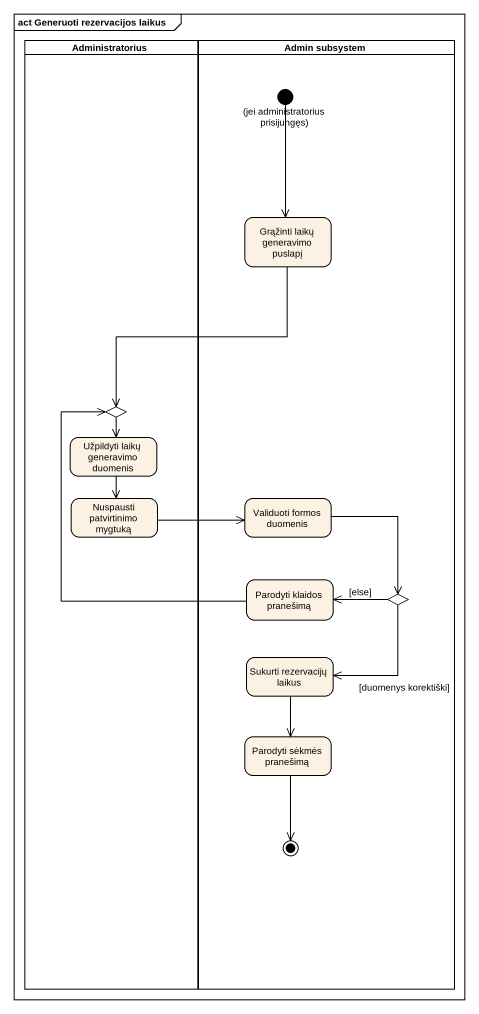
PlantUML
@startuml
mainframe act Generuoti rezervacijos laikus
hide empty description
state Administratorius <<partition>> {
  state choice1 <<choice>>
  state "Užpildyti laikų generavimo duomenis" as Užpildyti_laikų_generavimo
  state "Nuspausti patvirtinimo mygtuką" as Nuspausti_patvirtinimo
}
state "Admin subsystem" as Admin_subsystem <<partition>> {
  state "(jei administratorius prisijungęs)" as jei_administratorius <<start>>
  state "Grąžinti laikų generavimo puslapį" as Grąžinti_laikų_generavimo
  state "Validuoti formos duomenis" as Validuoti_formos_duomenis
  state "Parodyti klaidos pranešimą" as Parodyti_klaidos_pranešimą
  state choice2 <<choice>>
  state "Sukurti rezervacijų laikus" as Sukurti_rezervacijų_laikus
  state "Parodyti sėkmės pranešimą" as Parodyti_sėkmės_pranešimą
  Parodyti_sėkmės_pranešimą --> [*]
}
jei_administratorius --> Grąžinti_laikų_generavimo
Grąžinti_laikų_generavimo --> choice1
choice1 --> Užpildyti_laikų_generavimo
Užpildyti_laikų_generavimo --> Nuspausti_patvirtinimo
Nuspausti_patvirtinimo -right-> Validuoti_formos_duomenis
Validuoti_formos_duomenis --> choice2
Parodyti_klaidos_pranešimą -up-> choice1
choice2 -left-> Parodyti_klaidos_pranešimą : [else]
choice2 --> Sukurti_rezervacijų_laikus : [duomenys korektiški]
Sukurti_rezervacijų_laikus --> Parodyti_sėkmės_pranešimą
@enduml
